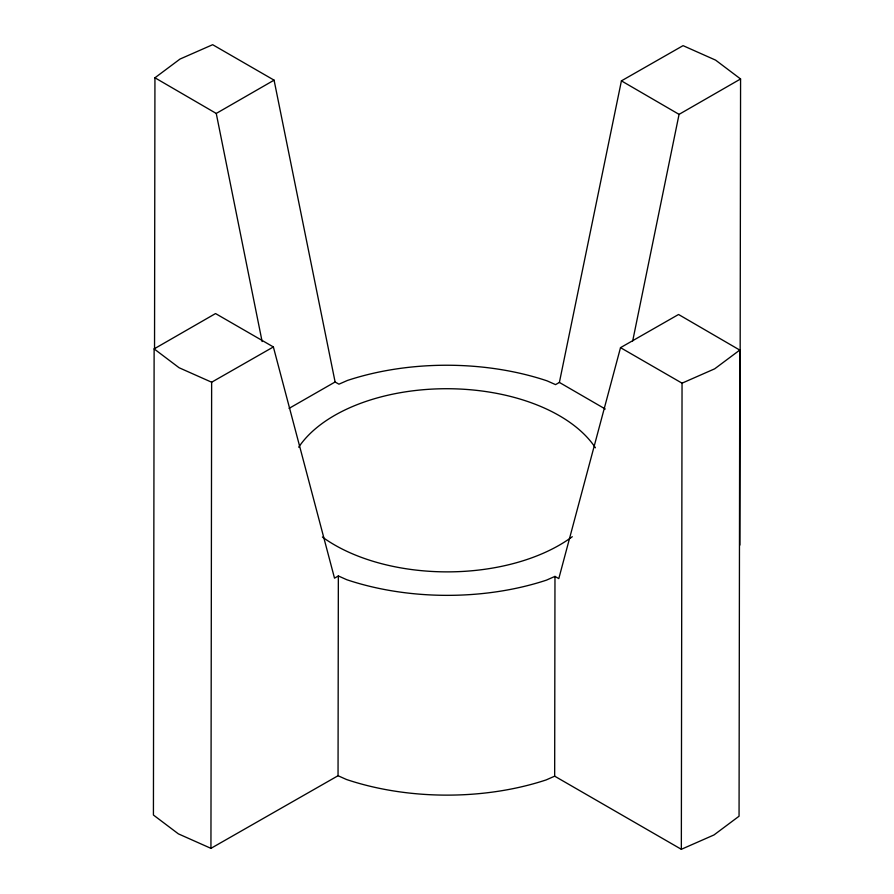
<?xml version="1.0" encoding="UTF-8"?>
<svg xmlns="http://www.w3.org/2000/svg" width="894" height="894" viewBox="0 0 894 894"><rect width="100%" height="100%" fill="white"/><g stroke="black" fill="none" stroke-linecap="round" stroke-linejoin="round"><path stroke-width="1.34" d="M154.126 348.895L153.422 815.026L178.387 833.867L210.939 848.35L338.044 775.735L346.526 779.512A199.641 115.058 0.1 0 0 546.167 779.914L554.671 776.171L681.34 849.3L713.982 834.951L739.059 816.211L739.763 350.079L678.546 314.487L620.514 347.654L558.795 578.608L554.973 576.395L546.469 580.139A199.641 115.058 0.1 0 1 346.827 579.737L338.345 575.959L334.512 578.161L273.374 346.95L215.543 313.559L154.126 348.895L179.079 367.736L211.643 382.219L273.374 346.95M154.539 348.537L154.941 77.789L180.018 59.049L212.66 44.7L274.078 80.158L335.105 381.984L338.927 384.185L347.431 380.453A199.641 115.058 0.1 0 1 547.072 380.855L555.554 384.621L559.387 382.431L621.419 80.862L683.061 45.65L715.613 60.133L740.578 78.974L739.874 545.105M210.939 848.35L211.643 382.219M338.044 775.735L338.345 575.959M554.671 776.171L554.973 576.395M681.34 849.3L682.044 383.168L620.514 347.654M632.695 340.938L679.06 114.365L740.578 78.974M739.763 350.079L714.686 368.82L682.044 383.168M154.941 77.789L216.247 113.437L274.078 80.158M289.075 408.379L335.105 381.984M559.387 382.431L605.26 409.016M621.419 80.862L679.06 114.365M216.247 113.437L262.121 341.553M572.283 536.713A158.897 91.579 0.1 0 1 322.399 537.037M298.697 447.19A158.897 91.579 0.1 0 1 447.223 388.722A158.897 91.579 0.1 0 1 595.404 447.782"/></g></svg>
